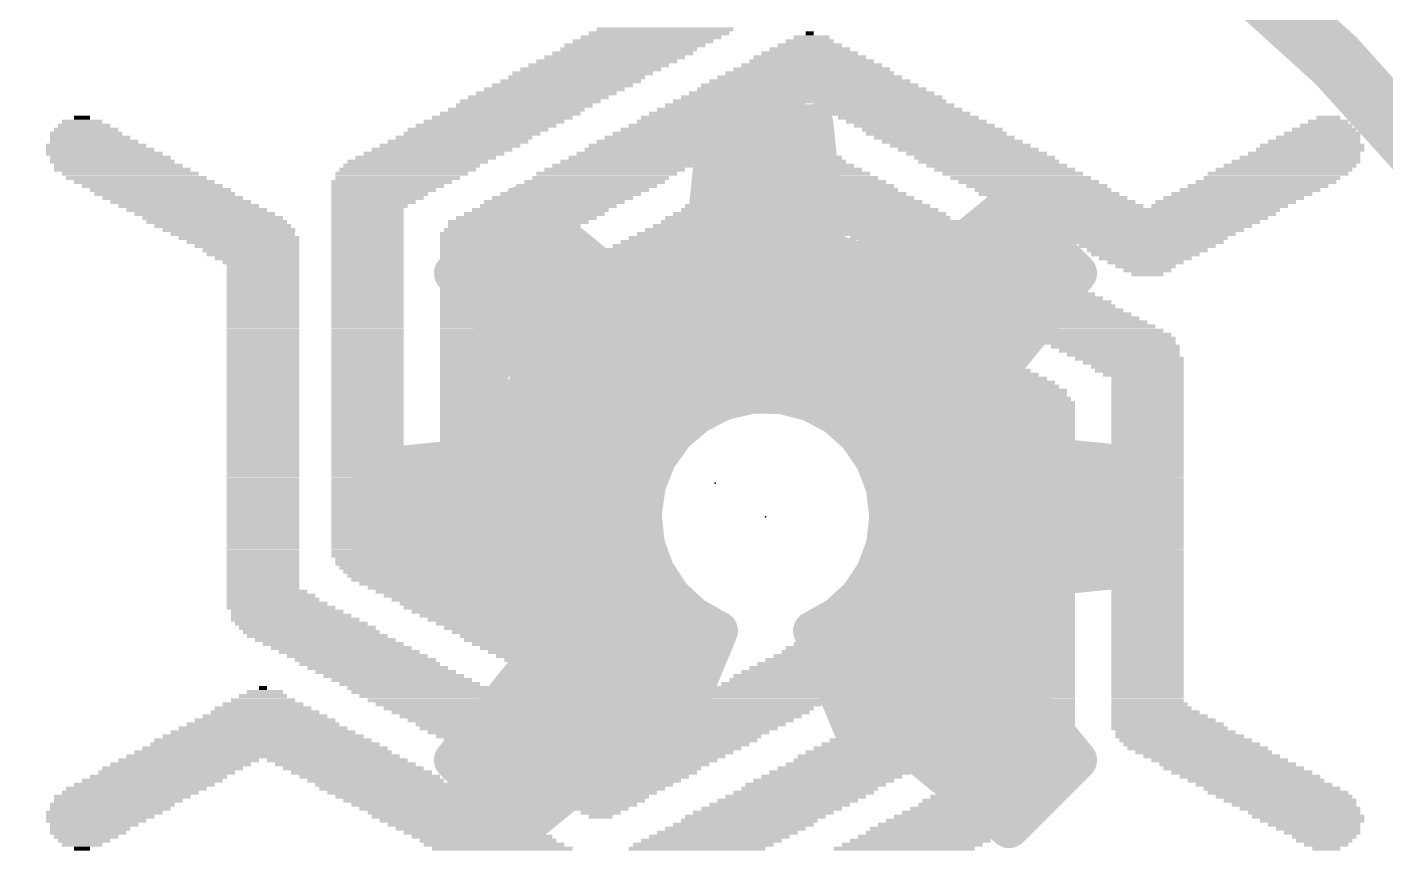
# Model space of a CAD drawing. Extents: x -53 to 60, y -23 to 11.
# Drawn here: x 18.79 to 23.94, y 5.08 to 8.21 of the extents above; entities that cross this region are included whole.
import ezdxf

# ---------------------------------------------------------------- set-up
doc = ezdxf.new("R2010")
doc.units = 0
for name, color, linetype in [('20', 53, 'CONTINUOUS'), ('21', 53, 'CONTINUOUS'), ('22', 53, 'CONTINUOUS'), ('23', 53, 'CONTINUOUS'), ('24', 53, 'CONTINUOUS')]:
    doc.layers.add(name, color=color, linetype=linetype)

# ---------------------------------------------------------------- blocks, each defined once
blk = doc.blocks.new('RECT')
blk.add_solid([(-0.5, -0.5), (0.5, -0.5), (-0.5, 0.5), (0.5, 0.5)])

msp = doc.modelspace()

# ---------------------------------------------------------------- linework, layer by layer
at = {"layer": '20', "const_width": 0.2032}
for points in [[(26.035, 2.54, 0.4142), (18.2245, 10.414)], [(26.035, 2.54, 0.4142), (18.2245, 10.3505)]]:
    msp.add_lwpolyline(points, format="xyb", dxfattribs=at)
at = {"layer": '22', "const_width": 0.15}
for points in [[(21.358, 7.3549), (21.4072, 7.8388)], [(21.4072, 7.8388), (21.7728, 7.8388)], [(21.7728, 7.8388), (21.822, 7.3549)], [(21.4033, 7.8), (21.7767, 7.8)], [(21.388, 7.65), (21.792, 7.65)], [(20.408, 7.2735), (20.6665, 7.532)], [(20.6345, 7.5), (20.7057, 7.5)], [(20.6665, 7.532), (21.0435, 7.2246)], [(21.3727, 7.5), (21.8072, 7.5)], [(22.1365, 7.2246), (22.5135, 7.532)], [(22.4743, 7.5), (22.5455, 7.5)], [(22.5135, 7.532), (22.772, 7.2735)], [(20.4845, 7.35), (20.8897, 7.35)], [(21.1953, 7.3028), (21.358, 7.3549)], [(21.3427, 7.35), (21.8373, 7.35)], [(21.822, 7.3549), (21.9847, 7.3028)], [(22.2903, 7.35), (22.6955, 7.35)], [(21.0435, 7.2246), (21.1953, 7.3028)], [(21.9847, 7.3028), (22.1365, 7.2246)], [(20.7154, 6.8965), (20.408, 7.2735)], [(22.772, 7.2735), (22.4646, 6.8965)], [(20.4679, 7.2), (22.7121, 7.2)], [(20.5902, 7.05), (22.5898, 7.05)], [(20.6372, 6.7447), (20.7154, 6.8965)], [(20.7125, 6.9), (22.4675, 6.9)], [(22.4646, 6.8965), (22.5428, 6.7447)], [(21.4298, 6.7904), (21.3297, 6.7396)], [(21.539, 6.8158), (21.4298, 6.7904)], [(21.6512, 6.8146), (21.539, 6.8158)], [(21.7599, 6.7868), (21.6512, 6.8146)], [(21.8589, 6.7339), (21.7599, 6.7868)], [(20.5851, 6.582), (20.6372, 6.7447)], [(20.6399, 6.75), (21.3501, 6.75)], [(21.3297, 6.7396), (21.2445, 6.6666)], [(21.8287, 6.75), (22.5401, 6.75)], [(21.9424, 6.659), (21.8589, 6.7339)], [(22.5428, 6.7447), (22.5949, 6.582)], [(21.2445, 6.6666), (21.1791, 6.5754)], [(22.0058, 6.5664), (21.9424, 6.659)], [(20.1012, 6.5328), (20.5851, 6.582)], [(20.5909, 6.6), (21.1968, 6.6)], [(21.1791, 6.5754), (21.1373, 6.4713)], [(21.9828, 6.6), (22.5891, 6.6)], [(22.5949, 6.582), (23.0788, 6.5328)], [(20.1012, 6.1672), (20.1012, 6.5328)], [(22.0453, 6.4614), (22.0058, 6.5664)], [(23.0788, 6.5328), (23.0788, 6.1672)], [(21.1373, 6.4713), (21.1215, 6.3602)], [(20.1012, 6.45), (21.1343, 6.45)], [(22.0588, 6.35), (22.0453, 6.4614)], [(22.0467, 6.45), (23.0788, 6.45)], [(21.1215, 6.3602), (21.1325, 6.2485)], [(22.0459, 6.2406), (22.0588, 6.35)], [(20.1012, 6.3), (21.1274, 6.3)], [(22.0529, 6.3), (23.0788, 6.3)], [(21.1325, 6.2485), (21.1697, 6.1427)], [(22.0077, 6.1372), (22.0459, 6.2406)], [(20.5851, 6.118), (20.1012, 6.1672)], [(23.0788, 6.1672), (22.5949, 6.118)], [(20.2704, 6.15), (21.1671, 6.15)], [(20.6372, 5.9553), (20.5851, 6.118)], [(21.1697, 6.1427), (21.231, 6.0487)], [(21.9465, 6.0455), (22.0077, 6.1372)], [(22.0125, 6.15), (22.9096, 6.15)], [(22.5949, 6.118), (22.5428, 5.9553)], [(21.231, 6.0487), (21.3128, 5.972)], [(21.8656, 5.9707), (21.9465, 6.0455)], [(20.6229, 6), (21.2829, 6)], [(20.7154, 5.8035), (20.6372, 5.9553)], [(21.3128, 5.972), (21.4106, 5.9169)], [(21.7694, 5.9169), (21.8656, 5.9707)], [(21.8972, 6), (22.5571, 6)], [(22.5428, 5.9553), (22.4646, 5.8035)], [(21.4106, 5.9169), (21.1953, 5.3972)], [(21.9847, 5.3972), (21.7694, 5.9169)], [(20.6914, 5.85), (21.3829, 5.85)], [(21.7971, 5.85), (22.4886, 5.85)], [(20.408, 5.4265), (20.7154, 5.8035)], [(22.4646, 5.8035), (22.772, 5.4265)], [(20.631, 5.7), (21.3207, 5.7)], [(21.8593, 5.7), (22.549, 5.7)], [(20.5087, 5.55), (21.2586, 5.55)], [(21.9214, 5.55), (22.6713, 5.55)], [(21.0435, 5.4754), (20.6665, 5.168)], [(21.1953, 5.3972), (21.0435, 5.4754)], [(22.1365, 5.4754), (21.9847, 5.3972)], [(22.5135, 5.168), (22.1365, 5.4754)], [(20.6665, 5.168), (20.408, 5.4265)], [(20.4345, 5.4), (20.951, 5.4)], [(21.1899, 5.4), (21.1965, 5.4)], [(21.9835, 5.4), (21.9901, 5.4)], [(22.229, 5.4), (22.7455, 5.4)], [(22.772, 5.4265), (22.5135, 5.168)], [(20.5845, 5.25), (20.7671, 5.25)], [(22.4129, 5.25), (22.5955, 5.25)]]:
    msp.add_lwpolyline(points, dxfattribs=at)
at = {"layer": '22', "const_width": 0.075}
for points in [[(21.4072, 7.8763, 1), (21.4072, 7.8013)], [(21.4445, 7.835, 1), (21.3699, 7.8426)], [(21.8101, 7.8426, 1), (21.7355, 7.835)], [(21.7728, 7.8013, 1), (21.7728, 7.8763)], [(21.4033, 7.8375, 1), (21.4033, 7.7625)], [(21.7767, 7.7625, 1), (21.7767, 7.8375)], [(21.388, 7.6875, 1), (21.388, 7.6125)], [(21.792, 7.6125, 1), (21.792, 7.6875)], [(20.6345, 7.5375, 1), (20.6345, 7.4625)], [(20.6902, 7.5611, 1), (20.6428, 7.5029)], [(20.693, 7.5055, 1), (20.64, 7.5585)], [(20.7057, 7.4625, 1), (20.7057, 7.5375)], [(21.3727, 7.5375, 1), (21.3727, 7.4625)], [(21.8072, 7.4625, 1), (21.8072, 7.5375)], [(22.4743, 7.5375, 1), (22.4743, 7.4625)], [(22.54, 7.5585, 1), (22.487, 7.5055)], [(22.5372, 7.5029, 1), (22.4898, 7.5611)], [(22.5455, 7.4625, 1), (22.5455, 7.5375)], [(20.4845, 7.3875, 1), (20.4845, 7.3125)], [(20.8897, 7.3125, 1), (20.8897, 7.3875)], [(21.3427, 7.3875, 1), (21.3427, 7.3125)], [(21.3694, 7.3192, 1), (21.3466, 7.3906)], [(21.8334, 7.3906, 1), (21.8106, 7.3192)], [(21.8373, 7.3125, 1), (21.8373, 7.3875)], [(22.2903, 7.3875, 1), (22.2903, 7.3125)], [(22.6955, 7.3125, 1), (22.6955, 7.3875)], [(21.1839, 7.3385, 1), (21.2068, 7.2671)], [(21.2125, 7.2695, 1), (21.1782, 7.3362)], [(21.3207, 7.3587, 1), (21.3953, 7.3511)], [(21.7847, 7.3511, 1), (21.8593, 7.3587)], [(22.0018, 7.3362, 1), (21.9675, 7.2695)], [(21.9732, 7.2671, 1), (21.9961, 7.3385)], [(20.4371, 7.2972, 1), (20.3789, 7.2498)], [(20.3815, 7.3, 1), (20.4345, 7.247)], [(22.8011, 7.2498, 1), (22.7429, 7.2972)], [(22.7455, 7.247, 1), (22.7985, 7.3)], [(20.4679, 7.2375, 1), (20.4679, 7.1625)], [(21.0263, 7.2579, 1), (21.0607, 7.1913)], [(21.0198, 7.1955, 1), (21.0672, 7.2537)], [(22.1128, 7.2537, 1), (22.1602, 7.1955)], [(22.1193, 7.1913, 1), (22.1537, 7.2579)], [(22.7121, 7.1625, 1), (22.7121, 7.2375)], [(20.5902, 7.0875, 1), (20.5902, 7.0125)], [(22.5898, 7.0125, 1), (22.5898, 7.0875)], [(20.7125, 6.9375, 1), (20.7125, 6.8625)], [(20.7487, 6.8793, 1), (20.6821, 6.9137)], [(20.6863, 6.8728, 1), (20.7445, 6.9202)], [(22.4979, 6.9137, 1), (22.4313, 6.8793)], [(22.4355, 6.9202, 1), (22.4937, 6.8728)], [(22.4675, 6.8625, 1), (22.4675, 6.9375)], [(21.4212, 6.8269, 1), (21.4383, 6.7538)], [(21.4467, 6.7569, 1), (21.4128, 6.8238)], [(21.5394, 6.8533, 1), (21.5386, 6.7783)], [(21.5475, 6.7793, 1), (21.5305, 6.8524)], [(21.6605, 6.8509, 1), (21.6419, 6.7783)], [(21.6508, 6.7771, 1), (21.6516, 6.8521)], [(21.7776, 6.8198, 1), (21.7422, 6.7537)], [(21.7506, 6.7504, 1), (21.7692, 6.8231)], [(20.6038, 6.7618, 1), (20.6705, 6.7275)], [(20.6729, 6.7332, 1), (20.6015, 6.7561)], [(20.6399, 6.7875, 1), (20.6399, 6.7125)], [(21.3127, 6.7731, 1), (21.3466, 6.7062)], [(21.3541, 6.7112, 1), (21.3053, 6.7681)], [(21.3501, 6.7125, 1), (21.3501, 6.7875)], [(21.8287, 6.7875, 1), (21.8287, 6.7125)], [(21.8839, 6.7618, 1), (21.8339, 6.706)], [(21.8412, 6.7008, 1), (21.8766, 6.767)], [(22.5785, 6.7561, 1), (22.5071, 6.7332)], [(22.5095, 6.7275, 1), (22.5762, 6.7618)], [(22.5401, 6.7125, 1), (22.5401, 6.7875)], [(21.2201, 6.695, 1), (21.2689, 6.6381)], [(21.275, 6.6447, 1), (21.214, 6.6884)], [(21.9734, 6.6802, 1), (21.9115, 6.6378)], [(21.9174, 6.6311, 1), (21.9675, 6.6869)], [(20.5909, 6.6375, 1), (20.5909, 6.5625)], [(20.5889, 6.5447, 1), (20.5813, 6.6193)], [(21.2139, 6.5614, 1), (21.1444, 6.5894)], [(21.1968, 6.5625, 1), (21.1968, 6.6375)], [(21.9828, 6.6375, 1), (21.9828, 6.5625)], [(22.5987, 6.6193, 1), (22.5911, 6.5447)], [(22.5891, 6.5625, 1), (22.5891, 6.6375)], [(20.1387, 6.5328, 1), (20.0637, 6.5328)], [(20.0974, 6.5701, 1), (20.105, 6.4955)], [(20.5494, 6.5934, 1), (20.6208, 6.5706)], [(21.1487, 6.5972, 1), (21.2096, 6.5535)], [(22.0409, 6.5796, 1), (21.9707, 6.5532)], [(21.9749, 6.5452, 1), (22.0368, 6.5876)], [(22.5592, 6.5706, 1), (22.6306, 6.5934)], [(23.1163, 6.5328, 1), (23.0413, 6.5328)], [(23.075, 6.4955, 1), (23.0826, 6.5701)], [(21.1745, 6.466, 1), (21.1002, 6.4766)], [(20.1012, 6.4875, 1), (20.1012, 6.4125)], [(21.1025, 6.4852, 1), (21.1721, 6.4573)], [(21.1343, 6.4125, 1), (21.1343, 6.4875)], [(22.0826, 6.4659, 1), (22.0081, 6.4569)], [(22.0467, 6.4875, 1), (22.0467, 6.4125)], [(22.0103, 6.4482, 1), (22.0804, 6.4746)], [(23.0788, 6.4125, 1), (23.0788, 6.4875)], [(21.1588, 6.3638, 1), (21.0841, 6.3565)], [(21.0843, 6.3655, 1), (21.1586, 6.3549)], [(22.096, 6.3456, 1), (22.0216, 6.3544)], [(22.0216, 6.3455, 1), (22.096, 6.3545)], [(20.1012, 6.3375, 1), (20.1012, 6.2625)], [(21.1274, 6.2625, 1), (21.1274, 6.3375)], [(22.0529, 6.3375, 1), (22.0529, 6.2625)], [(23.0788, 6.2625, 1), (23.0788, 6.3375)], [(21.1678, 6.261, 1), (21.0971, 6.2361)], [(21.0951, 6.2448, 1), (21.1698, 6.2522)], [(22.081, 6.2276, 1), (22.0107, 6.2535)], [(20.105, 6.2045, 1), (20.0974, 6.1299)], [(22.0086, 6.245, 1), (22.0831, 6.2362)], [(23.0826, 6.1299, 1), (23.075, 6.2045)], [(20.0637, 6.1672, 1), (20.1387, 6.1672)], [(20.2704, 6.1875, 1), (20.2704, 6.1125)], [(20.6208, 6.1294, 1), (20.5494, 6.1066)], [(20.5813, 6.0807, 1), (20.5889, 6.1553)], [(21.2011, 6.1631, 1), (21.1382, 6.1222)], [(21.1343, 6.1302, 1), (21.205, 6.1551)], [(21.1671, 6.1125, 1), (21.1671, 6.1875)], [(21.9725, 6.1501, 1), (22.0429, 6.1242)], [(22.0125, 6.1875, 1), (22.0125, 6.1125)], [(22.0389, 6.1163, 1), (21.9765, 6.158)], [(22.5911, 6.1553, 1), (22.5987, 6.0807)], [(22.6306, 6.1066, 1), (22.5592, 6.1294)], [(22.9096, 6.1125, 1), (22.9096, 6.1875)], [(23.0413, 6.1672, 1), (23.1163, 6.1672)], [(21.2566, 6.076, 1), (21.2053, 6.0213)], [(21.1995, 6.0282, 1), (21.2624, 6.0692)], [(21.9153, 6.0664, 1), (21.9777, 6.0247)], [(21.9719, 6.018, 1), (21.921, 6.0731)], [(20.6229, 6.0375, 1), (20.6229, 5.9625)], [(20.6705, 5.9725, 1), (20.6038, 5.9382)], [(21.3312, 6.0046, 1), (21.2944, 5.9393)], [(21.2829, 5.9625, 1), (21.2829, 6.0375)], [(21.2872, 5.9446, 1), (21.3385, 5.9993)], [(21.8401, 5.9983, 1), (21.891, 5.9432)], [(21.8839, 5.938, 1), (21.8472, 6.0035)], [(21.8972, 6.0375, 1), (21.8972, 5.9625)], [(22.5762, 5.9382, 1), (22.5095, 5.9725)], [(22.5571, 5.9625, 1), (22.5571, 6.0375)], [(20.6015, 5.9439, 1), (20.6729, 5.9668)], [(21.4452, 5.9025, 1), (21.376, 5.9313)], [(21.3922, 5.8842, 1), (21.429, 5.9496)], [(21.804, 5.9313, 1), (21.7348, 5.9025)], [(21.7511, 5.9496, 1), (21.7877, 5.8842)], [(22.5071, 5.9668, 1), (22.5785, 5.9439)], [(20.6914, 5.8875, 1), (20.6914, 5.8125)], [(21.3829, 5.8125, 1), (21.3829, 5.8875)], [(21.7971, 5.8875, 1), (21.7971, 5.8125)], [(22.4886, 5.8125, 1), (22.4886, 5.8875)], [(20.7445, 5.7798, 1), (20.6863, 5.8272)], [(22.4937, 5.8272, 1), (22.4355, 5.7798)], [(20.6821, 5.7863, 1), (20.7487, 5.8207)], [(22.4313, 5.8207, 1), (22.4979, 5.7863)], [(20.631, 5.7375, 1), (20.631, 5.6625)], [(21.3207, 5.6625, 1), (21.3207, 5.7375)], [(21.8593, 5.7375, 1), (21.8593, 5.6625)], [(22.549, 5.6625, 1), (22.549, 5.7375)], [(20.5087, 5.5875, 1), (20.5087, 5.5125)], [(21.2586, 5.5125, 1), (21.2586, 5.5875)], [(21.9214, 5.5875, 1), (21.9214, 5.5125)], [(22.6713, 5.5125, 1), (22.6713, 5.5875)], [(21.0607, 5.5087, 1), (21.0263, 5.4421)], [(21.0672, 5.4463, 1), (21.0198, 5.5045)], [(22.1602, 5.5045, 1), (22.1128, 5.4463)], [(22.1537, 5.4421, 1), (22.1193, 5.5087)], [(20.4345, 5.453, 1), (20.3815, 5.4)], [(20.3789, 5.4502, 1), (20.4371, 5.4028)], [(20.4345, 5.4375, 1), (20.4345, 5.3625)], [(20.951, 5.3625, 1), (20.951, 5.4375)], [(21.1899, 5.4375, 1), (21.1899, 5.3625)], [(21.1781, 5.3639, 1), (21.2125, 5.4305)], [(21.1965, 5.3625, 1), (21.1965, 5.4375)], [(21.9835, 5.4375, 1), (21.9835, 5.3625)], [(21.9675, 5.4305, 1), (22.0019, 5.3639)], [(21.9901, 5.3625, 1), (21.9901, 5.4375)], [(22.229, 5.4375, 1), (22.229, 5.3625)], [(22.7429, 5.4028, 1), (22.8011, 5.4502)], [(22.7985, 5.4, 1), (22.7455, 5.453)], [(22.7455, 5.3625, 1), (22.7455, 5.4375)], [(21.1607, 5.4116, 1), (21.2299, 5.3828)], [(21.9501, 5.3828, 1), (22.0193, 5.4116)], [(20.5845, 5.2875, 1), (20.5845, 5.2125)], [(20.7671, 5.2125, 1), (20.7671, 5.2875)], [(22.4129, 5.2875, 1), (22.4129, 5.2125)], [(22.5955, 5.2125, 1), (22.5955, 5.2875)], [(20.6428, 5.1971, 1), (20.6902, 5.1389)], [(20.64, 5.1415, 1), (20.693, 5.1945)], [(22.487, 5.1945, 1), (22.54, 5.1415)], [(22.4898, 5.1389, 1), (22.5372, 5.1971)]]:
    msp.add_lwpolyline(points, format="xyb", dxfattribs=at)
at = {"layer": '23'}
msp.add_point((21.3995, 6.477), dxfattribs=at)
at = {"layer": '24'}
msp.add_point((21.59, 6.35), dxfattribs=at)

# ---------------------------------------------------------------- block references
at = {"layer": '21', "yscale": 0.0152}
for p, xscale in [((21.1861, 8.1839), 0.5334), ((21.209, 8.1991), 0.5182), ((21.7576, 8.1839), 0.0305), ((21.0947, 8.1382), 0.5334), ((21.1252, 8.1534), 0.5334), ((21.1557, 8.1686), 0.5334), ((21.7576, 8.1382), 0.2438), ((21.7576, 8.1534), 0.1829), ((21.7653, 8.1686), 0.1372), ((21.0185, 8.0924), 0.5334), ((21.049, 8.1077), 0.5334), ((21.0718, 8.1229), 0.5182), ((21.7576, 8.0924), 0.4267), ((21.7576, 8.1077), 0.3658), ((21.7576, 8.1229), 0.3048), ((20.8966, 8.0315), 0.5334), ((20.9271, 8.0467), 0.5334), ((20.9575, 8.062), 0.5334), ((20.988, 8.0772), 0.5334), ((21.7576, 8.0315), 0.6401), ((21.7653, 8.0467), 0.5944), ((21.7653, 8.062), 0.5334), ((21.7653, 8.0772), 0.4724), ((20.8204, 7.9858), 0.5334), ((20.8509, 8.001), 0.5334), ((20.8737, 8.0162), 0.5182), ((21.7576, 7.9858), 0.823), ((21.7576, 8.001), 0.762), ((21.7576, 8.0162), 0.701), ((20.7289, 7.94), 0.5334), ((20.7594, 7.9553), 0.5334), ((20.7899, 7.9705), 0.5334), ((21.7653, 7.94), 0.9906), ((21.7653, 7.9553), 0.9296), ((21.7653, 7.9705), 0.8687), ((20.6223, 7.8791), 0.5334), ((20.6451, 7.8943), 0.5182), ((20.6756, 7.9096), 0.5182), ((20.6985, 7.9248), 0.5334), ((21.4147, 7.8791), 0.5334), ((21.4452, 7.8943), 0.5334), ((21.4757, 7.9096), 0.5334), ((21.7576, 7.9248), 1.0363), ((22.0396, 7.9096), 0.5334), ((22.0701, 7.8943), 0.5334), ((22.1005, 7.8791), 0.5334), ((19.0068, 7.8334), 0.1981), ((18.9992, 7.8486), 0.1524), ((18.9992, 7.8638), 0.061), ((20.5308, 7.8334), 0.5334), ((20.5613, 7.8486), 0.5334), ((20.5918, 7.8638), 0.5334), ((21.3385, 7.8334), 0.5334), ((21.369, 7.8486), 0.5334), ((21.3843, 7.8638), 0.5334), ((22.131, 7.8638), 0.5334), ((22.1615, 7.8486), 0.5334), ((22.192, 7.8334), 0.5334), ((23.716, 7.8334), 0.1981), ((23.7236, 7.8486), 0.1524), ((23.7236, 7.8638), 0.0914), ((19.0144, 7.8029), 0.2743), ((19.0297, 7.7876), 0.3048), ((19.0449, 7.7724), 0.3353), ((19.0144, 7.8181), 0.2438), ((20.4241, 7.7724), 0.5334), ((20.447, 7.7876), 0.5182), ((20.4775, 7.8029), 0.5182), ((20.5003, 7.8181), 0.5334), ((21.2166, 7.7724), 0.5334), ((21.2471, 7.7876), 0.5334), ((21.2776, 7.8029), 0.5334), ((21.3081, 7.8181), 0.5334), ((22.2225, 7.8181), 0.5334), ((22.2377, 7.8029), 0.5334), ((22.2682, 7.7876), 0.5334), ((22.2987, 7.7724), 0.5334), ((23.6703, 7.7724), 0.3505), ((23.6855, 7.7876), 0.32), ((23.7007, 7.8029), 0.2896), ((23.7084, 7.8181), 0.2438), ((19.0525, 7.7572), 0.381), ((19.0678, 7.7419), 0.4115), ((19.083, 7.7267), 0.442), ((20.3327, 7.7267), 0.5334), ((20.3632, 7.7419), 0.5334), ((20.3937, 7.7572), 0.5334), ((21.1404, 7.7267), 0.5334), ((21.1633, 7.7419), 0.5182), ((21.1861, 7.7572), 0.5334), ((21.7576, 7.7267), 0.1829), ((21.7576, 7.7419), 0.1219), ((22.3291, 7.7572), 0.5334), ((22.3596, 7.7419), 0.5334), ((22.3901, 7.7267), 0.5334), ((23.6322, 7.7267), 0.4267), ((23.655, 7.7419), 0.4115), ((23.6626, 7.7572), 0.3962), ((19.1059, 7.7114), 0.4572), ((19.1135, 7.6962), 0.4724), ((19.1364, 7.681), 0.4877), ((20.2489, 7.681), 0.5182), ((20.2717, 7.6962), 0.5334), ((20.3022, 7.7114), 0.5334), ((21.049, 7.681), 0.5334), ((21.0795, 7.6962), 0.5334), ((21.1099, 7.7114), 0.5334), ((21.7576, 7.681), 0.3353), ((21.75, 7.6962), 0.2896), ((21.7576, 7.7114), 0.2438), ((22.4206, 7.7114), 0.5334), ((22.4358, 7.6962), 0.5334), ((22.4663, 7.681), 0.5334), ((23.5788, 7.681), 0.5029), ((23.6017, 7.6962), 0.4877), ((23.6169, 7.7114), 0.4572), ((19.1516, 7.6657), 0.5182), ((19.1821, 7.6505), 0.5182), ((19.2049, 7.6352), 0.5334), ((19.2354, 7.62), 0.5334), ((20.1727, 7.62), 0.4572), ((20.1955, 7.6352), 0.4724), ((20.2108, 7.6505), 0.5029), ((20.2336, 7.6657), 0.5182), ((20.9423, 7.62), 0.5334), ((20.9652, 7.6352), 0.5182), ((20.988, 7.6505), 0.5334), ((21.0185, 7.6657), 0.5334), ((21.7576, 7.62), 0.5791), ((21.7576, 7.6352), 0.5182), ((21.7576, 7.6505), 0.4572), ((21.7576, 7.6657), 0.3962), ((22.4968, 7.6657), 0.5334), ((22.5273, 7.6505), 0.5334), ((22.5577, 7.6352), 0.5334), ((22.5882, 7.62), 0.5334), ((23.4874, 7.62), 0.5334), ((23.5102, 7.6352), 0.5182), ((23.5331, 7.6505), 0.5334), ((23.556, 7.6657), 0.5182), ((19.2659, 7.6048), 0.5334), ((19.2964, 7.5895), 0.5334), ((19.3116, 7.5743), 0.5334), ((20.1574, 7.6048), 0.4267), ((20.1422, 7.5895), 0.3962), ((20.127, 7.5743), 0.3658), ((20.8509, 7.5743), 0.5334), ((20.8813, 7.5895), 0.5334), ((20.9118, 7.6048), 0.5334), ((21.7576, 7.5743), 0.7315), ((21.75, 7.5895), 0.6858), ((21.7576, 7.6048), 0.6401), ((22.6187, 7.6048), 0.5334), ((22.6416, 7.5895), 0.5182), ((22.6644, 7.5743), 0.5334), ((23.3959, 7.5743), 0.5334), ((23.4264, 7.5895), 0.5334), ((23.4569, 7.6048), 0.5334), ((19.3421, 7.559), 0.5334), ((19.3726, 7.5438), 0.5334), ((19.4031, 7.5286), 0.5334), ((19.4335, 7.5133), 0.5334), ((20.1193, 7.559), 0.3505), ((20.1041, 7.5438), 0.32), ((20.0889, 7.5286), 0.2896), ((20.0812, 7.5133), 0.2743), ((20.7366, 7.5133), 0.5182), ((20.767, 7.5286), 0.5182), ((20.7899, 7.5438), 0.5334), ((20.8204, 7.559), 0.5334), ((21.7576, 7.5133), 0.9754), ((21.75, 7.5286), 0.9296), ((21.75, 7.5438), 0.8687), ((21.7576, 7.559), 0.7925), ((22.6949, 7.559), 0.5334), ((22.7254, 7.5438), 0.5334), ((22.7559, 7.5286), 0.5334), ((23.0302, 7.5133), 1.0211), ((23.3121, 7.5286), 0.5182), ((23.335, 7.5438), 0.5334), ((23.3655, 7.559), 0.5334), ((19.464, 7.4981), 0.5334), ((19.4945, 7.4828), 0.5334), ((19.5097, 7.4676), 0.5334), ((20.0812, 7.4981), 0.2743), ((20.0812, 7.4828), 0.2743), ((20.0812, 7.4676), 0.2743), ((20.6527, 7.4676), 0.5334), ((20.6832, 7.4828), 0.5334), ((20.7137, 7.4981), 0.5334), ((21.4528, 7.4676), 0.5182), ((21.4757, 7.4828), 0.5334), ((21.7576, 7.4981), 1.0363), ((22.0243, 7.4828), 0.5334), ((22.0548, 7.4676), 0.5334), ((23.0378, 7.4981), 0.9754), ((23.0378, 7.4828), 0.9144), ((23.0302, 7.4676), 0.8687), ((19.5326, 7.4524), 0.5182), ((19.5555, 7.4371), 0.5029), ((19.5707, 7.4219), 0.4724), ((20.0812, 7.4524), 0.2743), ((20.0812, 7.4371), 0.2743), ((20.0812, 7.4219), 0.2743), ((20.5918, 7.4219), 0.4724), ((20.6146, 7.4371), 0.4877), ((20.6375, 7.4524), 0.5029), ((21.3766, 7.4219), 0.5486), ((21.3995, 7.4371), 0.5334), ((21.4224, 7.4524), 0.5182), ((22.0853, 7.4524), 0.5334), ((22.1158, 7.4371), 0.5334), ((22.1463, 7.4219), 0.5334), ((23.0302, 7.4524), 0.8077), ((23.0302, 7.4371), 0.7468), ((23.0302, 7.4219), 0.6858), ((19.5936, 7.4066), 0.4572), ((19.6088, 7.3914), 0.4267), ((19.624, 7.3762), 0.3962), ((19.6393, 7.3609), 0.3658), ((20.0812, 7.4066), 0.2743), ((20.0812, 7.3914), 0.2743), ((20.0812, 7.3762), 0.2743), ((20.0812, 7.3609), 0.2743), ((20.5765, 7.4066), 0.442), ((20.5384, 7.3609), 0.3658), ((20.5689, 7.3914), 0.4267), ((20.5537, 7.3762), 0.3962), ((21.3614, 7.3609), 0.762), ((21.3614, 7.3762), 0.701), ((21.3614, 7.3914), 0.6401), ((21.3614, 7.4066), 0.5791), ((22.1767, 7.4066), 0.5334), ((22.2072, 7.3914), 0.5334), ((22.2301, 7.3762), 0.5182), ((22.2529, 7.3609), 0.5334), ((23.0302, 7.4066), 0.6248), ((23.0378, 7.3914), 0.5791), ((23.0378, 7.3762), 0.5182), ((23.0378, 7.3609), 0.4572), ((19.6469, 7.3457), 0.3505), ((19.6621, 7.3304), 0.32), ((19.6774, 7.3152), 0.2896), ((20.0812, 7.3457), 0.2743), ((20.0812, 7.3304), 0.2743), ((20.0812, 7.3152), 0.2743), ((20.5232, 7.3457), 0.3353), ((20.508, 7.3304), 0.3048), ((20.4927, 7.3152), 0.2743), ((21.369, 7.3152), 0.9296), ((21.369, 7.3304), 0.8687), ((21.369, 7.3457), 0.8077), ((22.2834, 7.3457), 0.5334), ((22.3139, 7.3304), 0.5334), ((22.3444, 7.3152), 0.5334), ((23.0302, 7.3457), 0.4115), ((23.0302, 7.3304), 0.3505), ((23.0302, 7.3152), 0.2896), ((19.685, 7.3), 0.2743), ((19.685, 7.2847), 0.2743), ((19.685, 7.2695), 0.2743), ((20.0812, 7.3), 0.2743), ((20.0812, 7.2847), 0.2743), ((20.0812, 7.2695), 0.2743), ((20.4851, 7.3), 0.2591), ((20.4851, 7.2847), 0.2591), ((20.4851, 7.2695), 0.2591), ((21.0795, 7.2695), 0.5334), ((21.3614, 7.2847), 1.0363), ((21.369, 7.3), 0.9906), ((21.6433, 7.2695), 0.5334), ((22.3749, 7.3), 0.5334), ((22.4053, 7.2847), 0.5334), ((22.4282, 7.2695), 0.5182), ((23.0302, 7.3), 0.2286), ((23.0378, 7.2847), 0.1829), ((23.0378, 7.2695), 0.1219), ((19.685, 7.2542), 0.2743), ((19.685, 7.239), 0.2743), ((19.685, 7.2238), 0.2743), ((19.685, 7.2085), 0.2743), ((20.0812, 7.2542), 0.2743), ((20.0812, 7.239), 0.2743), ((20.0812, 7.2238), 0.2743), ((20.0812, 7.2085), 0.2743), ((20.4851, 7.2542), 0.2591), ((20.4851, 7.239), 0.2591), ((20.4851, 7.2238), 0.2591), ((20.4851, 7.2085), 0.2591), ((20.9728, 7.2085), 0.5334), ((21.0033, 7.2238), 0.5334), ((21.0261, 7.239), 0.5182), ((21.049, 7.2542), 0.5334), ((21.6738, 7.2542), 0.5334), ((21.7043, 7.239), 0.5334), ((21.7348, 7.2238), 0.5334), ((21.7653, 7.2085), 0.5334), ((22.4587, 7.2542), 0.5182), ((22.4815, 7.239), 0.5334), ((22.512, 7.2238), 0.5334), ((22.5425, 7.2085), 0.5334), ((19.685, 7.1933), 0.2743), ((19.685, 7.178), 0.2743), ((19.685, 7.1628), 0.2743), ((20.0812, 7.1933), 0.2743), ((20.0812, 7.178), 0.2743), ((20.0812, 7.1628), 0.2743), ((20.4851, 7.1933), 0.2591), ((20.4927, 7.178), 0.2743), ((20.7518, 7.1628), 0.7925), ((20.9118, 7.178), 0.5334), ((20.9423, 7.1933), 0.5334), ((21.7957, 7.1933), 0.5334), ((21.8186, 7.178), 0.5182), ((21.8415, 7.1628), 0.5334), ((22.573, 7.1933), 0.5334), ((22.6035, 7.178), 0.5334), ((22.6339, 7.1628), 0.5334), ((19.685, 7.1476), 0.2743), ((19.685, 7.1323), 0.2743), ((19.685, 7.1171), 0.2743), ((19.685, 7.1018), 0.2743), ((20.0812, 7.1476), 0.2743), ((20.0812, 7.1323), 0.2743), ((20.0812, 7.1171), 0.2743), ((20.0812, 7.1018), 0.2743), ((20.7366, 7.1476), 0.762), ((20.7213, 7.1323), 0.7315), ((20.7137, 7.1171), 0.7163), ((20.6985, 7.1018), 0.6858), ((21.8719, 7.1476), 0.5334), ((21.9024, 7.1323), 0.5334), ((21.9329, 7.1171), 0.5334), ((21.9634, 7.1018), 0.5334), ((22.6568, 7.1476), 0.5182), ((22.6797, 7.1323), 0.5334), ((22.7101, 7.1171), 0.5334), ((22.7406, 7.1018), 0.5334), ((19.685, 7.0866), 0.2743), ((19.685, 7.0714), 0.2743), ((19.685, 7.0561), 0.2743), ((20.0812, 7.0866), 0.2743), ((20.0812, 7.0714), 0.2743), ((20.0812, 7.0561), 0.2743), ((20.6527, 7.0561), 0.5944), ((20.6832, 7.0866), 0.6553), ((20.668, 7.0714), 0.6248), ((21.9939, 7.0866), 0.5334), ((22.0167, 7.0714), 0.5182), ((22.0472, 7.0561), 0.5182), ((22.7711, 7.0866), 0.5334), ((22.8016, 7.0714), 0.5334), ((22.8321, 7.0561), 0.5334), ((19.685, 7.0409), 0.2743), ((19.685, 7.0256), 0.2743), ((19.685, 7.0104), 0.2743), ((20.0812, 7.0409), 0.2743), ((20.0812, 7.0256), 0.2743), ((20.0812, 7.0104), 0.2743), ((20.6146, 7.0104), 0.5182), ((20.6375, 7.0409), 0.5639), ((20.6223, 7.0256), 0.5334), ((22.0701, 7.0409), 0.5334), ((22.1005, 7.0256), 0.5334), ((22.131, 7.0104), 0.5334), ((22.8625, 7.0409), 0.5334), ((22.8778, 7.0256), 0.5334), ((22.893, 7.0104), 0.5029), ((19.685, 6.9952), 0.2743), ((19.685, 6.9799), 0.2743), ((19.685, 6.9647), 0.2743), ((19.685, 6.9494), 0.2743), ((20.0812, 6.9952), 0.2743), ((20.0812, 6.9799), 0.2743), ((20.0812, 6.9647), 0.2743), ((20.0812, 6.9494), 0.2743), ((20.5994, 6.9952), 0.4877), ((20.5842, 6.9799), 0.4572), ((20.5689, 6.9647), 0.4267), ((20.5537, 6.9494), 0.3962), ((22.1615, 6.9952), 0.5334), ((22.192, 6.9799), 0.5334), ((22.2225, 6.9647), 0.5334), ((22.2453, 6.9494), 0.5182), ((22.9159, 6.9952), 0.4877), ((22.9311, 6.9799), 0.4572), ((22.9464, 6.9647), 0.4267), ((22.9692, 6.9494), 0.4115), ((19.685, 6.9342), 0.2743), ((19.685, 6.919), 0.2743), ((19.685, 6.9037), 0.2743), ((20.0812, 6.9342), 0.2743), ((20.0812, 6.919), 0.2743), ((20.0812, 6.9037), 0.2743), ((20.5384, 6.9342), 0.3658), ((20.5232, 6.919), 0.3353), ((20.508, 6.9037), 0.3048), ((22.2682, 6.9342), 0.5334), ((22.2987, 6.919), 0.5334), ((22.3291, 6.9037), 0.5334), ((22.9845, 6.9342), 0.381), ((22.9997, 6.919), 0.3505), ((23.0073, 6.9037), 0.3353), ((19.685, 6.8885), 0.2743), ((19.685, 6.8732), 0.2743), ((19.685, 6.858), 0.2743), ((20.0812, 6.8885), 0.2743), ((20.0812, 6.8732), 0.2743), ((20.0812, 6.858), 0.2743), ((20.5003, 6.8885), 0.2896), ((20.4851, 6.8732), 0.2591), ((20.4851, 6.858), 0.2591), ((22.3596, 6.8885), 0.5334), ((22.3825, 6.8732), 0.5486), ((22.3977, 6.858), 0.5791), ((23.0226, 6.8885), 0.3048), ((23.0378, 6.8732), 0.2743), ((23.0378, 6.858), 0.2743), ((19.685, 6.8428), 0.2743), ((19.685, 6.8275), 0.2743), ((19.685, 6.8123), 0.2743), ((19.685, 6.797), 0.2743), ((20.0812, 6.8428), 0.2743), ((20.0812, 6.8275), 0.2743), ((20.0812, 6.8123), 0.2743), ((20.0812, 6.797), 0.2743), ((20.4851, 6.8428), 0.2591), ((20.4851, 6.8275), 0.2591), ((20.4851, 6.8123), 0.2591), ((20.4851, 6.797), 0.2591), ((22.4053, 6.8428), 0.5944), ((22.4206, 6.8275), 0.6248), ((22.4206, 6.8123), 0.6248), ((22.4282, 6.797), 0.6401), ((23.0378, 6.8428), 0.2743), ((23.0378, 6.8275), 0.2743), ((23.0378, 6.8123), 0.2743), ((23.0378, 6.797), 0.2743), ((19.685, 6.7818), 0.2743), ((19.685, 6.7666), 0.2743), ((19.685, 6.7513), 0.2743), ((20.0812, 6.7818), 0.2743), ((20.0812, 6.7666), 0.2743), ((20.0812, 6.7513), 0.2743), ((20.4851, 6.7818), 0.2591), ((20.4851, 6.7666), 0.2591), ((20.4851, 6.7513), 0.2591), ((22.4358, 6.7818), 0.6553), ((22.4358, 6.7666), 0.6553), ((22.4358, 6.7513), 0.6553), ((23.0378, 6.7818), 0.2743), ((23.0378, 6.7666), 0.2743), ((23.0378, 6.7513), 0.2743), ((19.685, 6.7361), 0.2743), ((19.685, 6.7208), 0.2743), ((19.685, 6.7056), 0.2743), ((19.685, 6.6904), 0.2743), ((20.0812, 6.7361), 0.2743), ((20.0812, 6.7208), 0.2743), ((20.0812, 6.7056), 0.2743), ((20.0812, 6.6904), 0.2743), ((20.4851, 6.7361), 0.2591), ((20.4851, 6.7208), 0.2591), ((20.4851, 6.7056), 0.2591), ((20.4851, 6.6904), 0.2591), ((22.4358, 6.7361), 0.6553), ((22.2377, 6.7208), 0.2591), ((22.2377, 6.7056), 0.2591), ((22.2377, 6.6904), 0.2591), ((22.5882, 6.7208), 0.3505), ((22.5958, 6.7056), 0.3353), ((22.6111, 6.6904), 0.3048), ((23.0378, 6.7361), 0.2743), ((23.0378, 6.7208), 0.2743), ((23.0378, 6.7056), 0.2743), ((23.0378, 6.6904), 0.2743), ((19.685, 6.6751), 0.2743), ((19.685, 6.6599), 0.2743), ((19.685, 6.6446), 0.2743), ((20.0812, 6.6751), 0.2743), ((20.0812, 6.6599), 0.2743), ((20.0812, 6.6446), 0.2743), ((20.4851, 6.6751), 0.2591), ((20.4851, 6.6599), 0.2591), ((20.4851, 6.6446), 0.2591), ((22.2377, 6.6751), 0.2591), ((22.2377, 6.6599), 0.2591), ((22.2377, 6.6446), 0.2591), ((22.6263, 6.6751), 0.2743), ((22.6263, 6.6599), 0.2743), ((22.6263, 6.6446), 0.2743), ((23.0378, 6.6751), 0.2743), ((23.0378, 6.6599), 0.2743), ((23.0378, 6.6446), 0.2743), ((19.685, 6.6294), 0.2743), ((19.685, 6.6142), 0.2743), ((19.685, 6.5989), 0.2743), ((20.0812, 6.6294), 0.2743), ((20.0812, 6.6142), 0.2743), ((20.0812, 6.5989), 0.2743), ((20.4851, 6.6294), 0.2591), ((20.4851, 6.6142), 0.2591), ((20.4851, 6.5989), 0.2591), ((22.2377, 6.6294), 0.2591), ((22.2377, 6.6142), 0.2591), ((22.2377, 6.5989), 0.2591), ((22.6263, 6.6294), 0.2743), ((22.6263, 6.6142), 0.2743), ((22.6263, 6.5989), 0.2743), ((23.0378, 6.6294), 0.2743), ((23.0378, 6.6142), 0.2743), ((23.0378, 6.5989), 0.2743), ((19.685, 6.5837), 0.2743), ((19.685, 6.5684), 0.2743), ((19.685, 6.5532), 0.2743), ((19.685, 6.538), 0.2743), ((20.0812, 6.5837), 0.2743), ((20.0812, 6.5684), 0.2743), ((20.0812, 6.5532), 0.2743), ((20.0812, 6.538), 0.2743), ((20.4851, 6.5837), 0.2591), ((20.4851, 6.5684), 0.2591), ((20.4851, 6.5532), 0.2591), ((20.4851, 6.538), 0.2591), ((22.2377, 6.5837), 0.2591), ((22.2377, 6.5684), 0.2591), ((22.2377, 6.5532), 0.2591), ((22.2377, 6.538), 0.2591), ((22.6263, 6.5837), 0.2743), ((22.6263, 6.5684), 0.2743), ((22.6263, 6.5532), 0.2743), ((22.6263, 6.538), 0.2743), ((23.0378, 6.5837), 0.2743), ((23.0378, 6.5684), 0.2743), ((23.0378, 6.5532), 0.2743), ((23.0378, 6.538), 0.2743), ((19.685, 6.5227), 0.2743), ((19.685, 6.5075), 0.2743), ((19.685, 6.4922), 0.2743), ((20.0812, 6.5227), 0.2743), ((20.0812, 6.5075), 0.2743), ((20.0812, 6.4922), 0.2743), ((20.4851, 6.5227), 0.2591), ((20.4851, 6.5075), 0.2591), ((20.4851, 6.4922), 0.2591), ((22.2377, 6.5227), 0.2591), ((22.2377, 6.5075), 0.2591), ((22.2377, 6.4922), 0.2591), ((22.6263, 6.5227), 0.2743), ((22.6263, 6.5075), 0.2743), ((22.6263, 6.4922), 0.2743), ((23.0378, 6.5227), 0.2743), ((23.0378, 6.5075), 0.2743), ((23.0378, 6.4922), 0.2743), ((19.685, 6.477), 0.2743), ((19.685, 6.4618), 0.2743), ((19.685, 6.4465), 0.2743), ((19.685, 6.4313), 0.2743), ((20.0812, 6.477), 0.2743), ((20.0812, 6.4618), 0.2743), ((20.0812, 6.4465), 0.2743), ((20.0812, 6.4313), 0.2743), ((20.4851, 6.477), 0.2591), ((20.4851, 6.4618), 0.2591), ((20.4851, 6.4465), 0.2591), ((20.4851, 6.4313), 0.2591), ((22.2377, 6.477), 0.2591), ((22.2377, 6.4618), 0.2591), ((22.2377, 6.4465), 0.2591), ((22.2377, 6.4313), 0.2591), ((22.6263, 6.477), 0.2743), ((22.6263, 6.4618), 0.2743), ((22.6263, 6.4465), 0.2743), ((22.6263, 6.4313), 0.2743), ((23.0378, 6.477), 0.2743), ((23.0378, 6.4618), 0.2743), ((23.0378, 6.4465), 0.2743), ((23.0378, 6.4313), 0.2743), ((19.685, 6.416), 0.2743), ((19.685, 6.4008), 0.2743), ((19.685, 6.3856), 0.2743), ((20.0812, 6.416), 0.2743), ((20.0812, 6.4008), 0.2743), ((20.0812, 6.3856), 0.2743), ((20.4851, 6.416), 0.2591), ((20.4851, 6.4008), 0.2591), ((20.4851, 6.3856), 0.2591), ((22.2377, 6.416), 0.2591), ((22.2377, 6.4008), 0.2591), ((22.2377, 6.3856), 0.2591), ((22.6263, 6.416), 0.2743), ((22.6263, 6.4008), 0.2743), ((22.6263, 6.3856), 0.2743), ((23.0378, 6.416), 0.2743), ((23.0378, 6.4008), 0.2743), ((23.0378, 6.3856), 0.2743), ((19.685, 6.3703), 0.2743), ((19.685, 6.3551), 0.2743), ((19.685, 6.3398), 0.2743), ((20.0812, 6.3703), 0.2743), ((20.0812, 6.3551), 0.2743), ((20.0812, 6.3398), 0.2743), ((20.4851, 6.3703), 0.2591), ((20.4851, 6.3551), 0.2591), ((20.4851, 6.3398), 0.2591), ((22.2377, 6.3703), 0.2591), ((22.2377, 6.3551), 0.2591), ((22.2377, 6.3398), 0.2591), ((22.6263, 6.3703), 0.2743), ((22.6263, 6.3551), 0.2743), ((22.6263, 6.3398), 0.2743), ((23.0378, 6.3703), 0.2743), ((23.0378, 6.3551), 0.2743), ((23.0378, 6.3398), 0.2743), ((19.685, 6.3246), 0.2743), ((19.685, 6.3094), 0.2743), ((19.685, 6.2941), 0.2743), ((19.685, 6.2789), 0.2743), ((20.0812, 6.3246), 0.2743), ((20.0812, 6.3094), 0.2743), ((20.0812, 6.2941), 0.2743), ((20.0965, 6.2789), 0.3048), ((20.4851, 6.3246), 0.2591), ((20.4851, 6.3094), 0.2591), ((20.4851, 6.2941), 0.2591), ((20.4851, 6.2789), 0.2591), ((22.2377, 6.3246), 0.2591), ((22.2377, 6.3094), 0.2591), ((22.2377, 6.2941), 0.2591), ((22.2377, 6.2789), 0.2591), ((22.6263, 6.3246), 0.2743), ((22.6263, 6.3094), 0.2743), ((22.6263, 6.2941), 0.2743), ((22.6263, 6.2789), 0.2743), ((23.0378, 6.3246), 0.2743), ((23.0378, 6.3094), 0.2743), ((23.0378, 6.2941), 0.2743), ((23.0378, 6.2789), 0.2743), ((19.685, 6.2636), 0.2743), ((19.685, 6.2484), 0.2743), ((19.685, 6.2332), 0.2743), ((20.1117, 6.2636), 0.3353), ((20.1193, 6.2484), 0.3505), ((20.1346, 6.2332), 0.381), ((20.4775, 6.2332), 0.2743), ((20.4851, 6.2636), 0.2591), ((20.4851, 6.2484), 0.2591), ((22.2377, 6.2636), 0.2591), ((22.2377, 6.2484), 0.2591), ((22.2377, 6.2332), 0.2591), ((22.6263, 6.2636), 0.2743), ((22.6263, 6.2484), 0.2743), ((22.6263, 6.2332), 0.2743), ((23.0378, 6.2636), 0.2743), ((23.0378, 6.2484), 0.2743), ((23.0378, 6.2332), 0.2743), ((19.685, 6.2179), 0.2743), ((19.685, 6.2027), 0.2743), ((19.685, 6.1874), 0.2743), ((20.2794, 6.2179), 0.6706), ((20.2794, 6.2027), 0.6706), ((20.287, 6.1874), 0.6553), ((22.2377, 6.2179), 0.2591), ((22.2377, 6.2027), 0.2591), ((22.2377, 6.1874), 0.2591), ((22.6263, 6.2179), 0.2743), ((22.6263, 6.2027), 0.2743), ((22.6263, 6.1874), 0.2743), ((23.0378, 6.2179), 0.2743), ((23.0378, 6.2027), 0.2743), ((23.0378, 6.1874), 0.2743), ((19.685, 6.1722), 0.2743), ((19.685, 6.157), 0.2743), ((19.685, 6.1417), 0.2743), ((19.685, 6.1265), 0.2743), ((20.287, 6.1722), 0.6553), ((20.2946, 6.157), 0.6401), ((20.3022, 6.1417), 0.6248), ((20.3098, 6.1265), 0.6096), ((22.2377, 6.1722), 0.2591), ((22.2377, 6.157), 0.2591), ((22.2377, 6.1417), 0.2591), ((22.2377, 6.1265), 0.2591), ((22.6263, 6.1722), 0.2743), ((22.6263, 6.157), 0.2743), ((22.6263, 6.1417), 0.2743), ((22.6263, 6.1265), 0.2743), ((23.0378, 6.1722), 0.2743), ((23.0378, 6.157), 0.2743), ((23.0378, 6.1417), 0.2743), ((23.0378, 6.1265), 0.2743), ((19.685, 6.1112), 0.2743), ((19.685, 6.096), 0.2743), ((19.685, 6.0808), 0.2743), ((20.3175, 6.1112), 0.5944), ((20.3327, 6.096), 0.5639), ((20.3556, 6.0808), 0.5486), ((22.2301, 6.0808), 0.2743), ((22.2377, 6.1112), 0.2591), ((22.2377, 6.096), 0.2591), ((22.6263, 6.1112), 0.2743), ((22.6263, 6.096), 0.2743), ((22.6263, 6.0808), 0.2743), ((23.0378, 6.1112), 0.2743), ((23.0378, 6.096), 0.2743), ((23.0378, 6.0808), 0.2743), ((19.7002, 6.0655), 0.3048), ((19.7383, 6.0198), 0.381), ((19.7155, 6.0503), 0.3353), ((19.7231, 6.035), 0.3505), ((20.3784, 6.0655), 0.5334), ((20.4089, 6.0503), 0.5334), ((20.4394, 6.035), 0.5334), ((20.4699, 6.0198), 0.5334), ((22.1767, 6.0198), 0.381), ((22.192, 6.035), 0.3505), ((22.2072, 6.0503), 0.32), ((22.2225, 6.0655), 0.2896), ((22.6263, 6.0655), 0.2743), ((22.6263, 6.0503), 0.2743), ((22.6263, 6.035), 0.2743), ((22.6263, 6.0198), 0.2743), ((23.0378, 6.0655), 0.2743), ((23.0378, 6.0503), 0.2743), ((23.0378, 6.035), 0.2743), ((23.0378, 6.0198), 0.2743), ((19.7536, 6.0046), 0.4115), ((19.7764, 5.9893), 0.4267), ((19.7917, 5.9741), 0.4572), ((20.4851, 6.0046), 0.5334), ((20.5156, 5.9893), 0.5334), ((20.5461, 5.9741), 0.5334), ((22.131, 5.9741), 0.4724), ((22.1463, 5.9893), 0.442), ((22.1615, 6.0046), 0.4115), ((22.6263, 6.0046), 0.2743), ((22.6263, 5.9893), 0.2743), ((22.6263, 5.9741), 0.2743), ((23.0378, 6.0046), 0.2743), ((23.0378, 5.9893), 0.2743), ((23.0378, 5.9741), 0.2743), ((19.8069, 5.9588), 0.4877), ((19.8298, 5.9436), 0.5029), ((19.8526, 5.9284), 0.5182), ((20.5765, 5.9588), 0.5334), ((20.607, 5.9436), 0.5334), ((20.6375, 5.9284), 0.5334), ((22.0929, 5.9284), 0.5486), ((22.1082, 5.9436), 0.5182), ((22.1234, 5.9588), 0.4877), ((22.6263, 5.9588), 0.2743), ((22.6263, 5.9436), 0.2743), ((22.6263, 5.9284), 0.2743), ((23.0378, 5.9588), 0.2743), ((23.0378, 5.9436), 0.2743), ((23.0378, 5.9284), 0.2743), ((19.8679, 5.9131), 0.5182), ((19.8907, 5.8979), 0.5334), ((19.9212, 5.8826), 0.5334), ((19.9517, 5.8674), 0.5334), ((20.668, 5.9131), 0.5334), ((20.6985, 5.8979), 0.5334), ((20.7137, 5.8826), 0.5334), ((20.7442, 5.8674), 0.5334), ((22.032, 5.8674), 0.6706), ((22.0472, 5.8826), 0.6401), ((22.0624, 5.8979), 0.6096), ((22.0777, 5.9131), 0.5791), ((22.6263, 5.9131), 0.2743), ((22.6263, 5.8979), 0.2743), ((22.6263, 5.8826), 0.2743), ((22.6263, 5.8674), 0.2743), ((23.0378, 5.9131), 0.2743), ((23.0378, 5.8979), 0.2743), ((23.0378, 5.8826), 0.2743), ((23.0378, 5.8674), 0.2743), ((19.9822, 5.8522), 0.5334), ((20.0127, 5.8369), 0.5334), ((20.0431, 5.8217), 0.5334), ((20.7747, 5.8522), 0.5334), ((20.8051, 5.8369), 0.5334), ((20.8356, 5.8217), 0.5334), ((21.9939, 5.8217), 0.7468), ((22.0091, 5.8369), 0.7163), ((22.0167, 5.8522), 0.701), ((22.6263, 5.8522), 0.2743), ((22.6263, 5.8369), 0.2743), ((22.6263, 5.8217), 0.2743), ((23.0378, 5.8522), 0.2743), ((23.0378, 5.8369), 0.2743), ((23.0378, 5.8217), 0.2743), ((20.0736, 5.8064), 0.5334), ((20.0889, 5.7912), 0.5334), ((20.1193, 5.776), 0.5334), ((20.8661, 5.8064), 0.5334), ((20.8966, 5.7912), 0.5334), ((20.9271, 5.776), 0.5334), ((21.7957, 5.776), 0.5334), ((21.9634, 5.7912), 0.8077), ((21.9786, 5.8064), 0.7772), ((22.2377, 5.776), 0.2591), ((22.6263, 5.8064), 0.2743), ((22.6263, 5.7912), 0.2743), ((22.6263, 5.776), 0.2743), ((23.0378, 5.8064), 0.2743), ((23.0378, 5.7912), 0.2743), ((23.0378, 5.776), 0.2743), ((20.1498, 5.7607), 0.5334), ((20.1803, 5.7455), 0.5334), ((20.2108, 5.7302), 0.5334), ((20.2413, 5.715), 0.5334), ((20.9423, 5.7607), 0.5334), ((20.9728, 5.7455), 0.5334), ((21.0033, 5.7302), 0.5334), ((21.0337, 5.715), 0.5334), ((21.6891, 5.715), 0.5334), ((21.7119, 5.7302), 0.5182), ((21.7348, 5.7455), 0.5334), ((21.7653, 5.7607), 0.5334), ((22.2377, 5.7607), 0.2591), ((22.2377, 5.7455), 0.2591), ((22.2377, 5.7302), 0.2591), ((22.2377, 5.715), 0.2591), ((22.6263, 5.7607), 0.2743), ((22.6263, 5.7455), 0.2743), ((22.6263, 5.7302), 0.2743), ((22.6263, 5.715), 0.2743), ((23.0378, 5.7607), 0.2743), ((23.0378, 5.7455), 0.2743), ((23.0378, 5.7302), 0.2743), ((23.0378, 5.715), 0.2743), ((19.685, 5.6693), 0.1829), ((19.6926, 5.6845), 0.1372), ((19.685, 5.6998), 0.0305), ((20.2717, 5.6998), 0.5334), ((20.2946, 5.6845), 0.5486), ((20.3175, 5.6693), 0.5334), ((21.0642, 5.6998), 0.5334), ((21.3614, 5.6845), 1.0668), ((21.3614, 5.6693), 1.0058), ((21.6586, 5.6998), 0.5334), ((22.2377, 5.6998), 0.2591), ((22.2377, 5.6845), 0.2591), ((22.2377, 5.6693), 0.2591), ((22.6263, 5.6998), 0.2743), ((22.6263, 5.6845), 0.2743), ((22.6263, 5.6693), 0.2743), ((23.0378, 5.6998), 0.2743), ((23.0378, 5.6845), 0.2743), ((23.0378, 5.6693), 0.2743), ((19.6926, 5.6083), 0.4115), ((19.685, 5.6236), 0.3658), ((19.685, 5.6388), 0.3048), ((19.685, 5.654), 0.2438), ((20.3479, 5.654), 0.5334), ((20.3784, 5.6388), 0.5334), ((20.4089, 5.6236), 0.5334), ((20.4394, 5.6083), 0.5334), ((21.3614, 5.654), 0.9449), ((21.3538, 5.6388), 0.8992), ((21.3538, 5.6236), 0.8382), ((21.3614, 5.6083), 0.7925), ((22.1996, 5.6083), 0.3353), ((22.2148, 5.6236), 0.3048), ((22.2301, 5.654), 0.2743), ((22.2301, 5.6388), 0.2743), ((22.6263, 5.654), 0.2743), ((22.6263, 5.6388), 0.2743), ((22.6263, 5.6236), 0.2743), ((22.6263, 5.6083), 0.2743), ((23.0454, 5.6388), 0.2896), ((23.053, 5.6236), 0.3048), ((23.0378, 5.654), 0.2743), ((23.0683, 5.6083), 0.3353), ((19.685, 5.5626), 0.5791), ((19.6926, 5.5778), 0.5334), ((19.6926, 5.5931), 0.4724), ((20.4699, 5.5931), 0.5334), ((20.5003, 5.5778), 0.5334), ((20.5308, 5.5626), 0.5334), ((21.3614, 5.5931), 0.7315), ((21.3614, 5.5778), 0.6706), ((21.3614, 5.5626), 0.6096), ((22.1539, 5.5626), 0.4267), ((22.1691, 5.5778), 0.3962), ((22.1844, 5.5931), 0.3658), ((22.6263, 5.5931), 0.2743), ((22.6263, 5.5778), 0.2743), ((22.6263, 5.5626), 0.2743), ((23.0835, 5.5931), 0.3658), ((23.0988, 5.5778), 0.3962), ((23.114, 5.5626), 0.4267), ((19.685, 5.5169), 0.762), ((19.685, 5.5321), 0.701), ((19.685, 5.5474), 0.6401), ((20.5461, 5.5474), 0.5334), ((20.5765, 5.5321), 0.5334), ((20.607, 5.5169), 0.5334), ((21.3081, 5.5169), 0.5334), ((21.3385, 5.5321), 0.5334), ((21.3538, 5.5474), 0.5639), ((22.1082, 5.5169), 0.4877), ((22.131, 5.5321), 0.4724), ((22.1386, 5.5474), 0.4572), ((22.6263, 5.5474), 0.2743), ((22.6263, 5.5321), 0.2743), ((22.6263, 5.5169), 0.2743), ((23.1216, 5.5474), 0.442), ((23.1445, 5.5321), 0.4572), ((23.1597, 5.5169), 0.4877), ((19.685, 5.4559), 0.9754), ((19.6926, 5.4712), 0.9296), ((19.6926, 5.4864), 0.8687), ((19.685, 5.5016), 0.823), ((20.6375, 5.5016), 0.5334), ((20.668, 5.4864), 0.5334), ((20.9652, 5.4712), 1.0668), ((20.9652, 5.4559), 1.0058), ((21.2623, 5.4864), 0.5334), ((21.2928, 5.5016), 0.5334), ((22.0091, 5.4559), 0.5334), ((22.0396, 5.4712), 0.5334), ((22.0624, 5.4864), 0.5182), ((22.0853, 5.5016), 0.5029), ((22.6263, 5.5016), 0.2743), ((22.6263, 5.4864), 0.2743), ((22.6263, 5.4712), 0.2743), ((22.6263, 5.4559), 0.2743), ((23.1826, 5.5016), 0.5029), ((23.2054, 5.4864), 0.5182), ((23.2283, 5.4712), 0.5334), ((23.2512, 5.4559), 0.5182), ((19.3726, 5.4102), 0.5334), ((19.4031, 5.4254), 0.5334), ((19.685, 5.4407), 1.0363), ((19.9669, 5.4254), 0.5334), ((19.9974, 5.4102), 0.5334), ((20.9652, 5.4407), 0.9449), ((20.9575, 5.4254), 0.8992), ((20.9575, 5.4102), 0.8382), ((21.9329, 5.4102), 0.5334), ((21.9558, 5.4254), 0.5182), ((21.9786, 5.4407), 0.5334), ((22.6035, 5.4102), 0.32), ((22.6187, 5.4254), 0.2896), ((22.6263, 5.4407), 0.2743), ((23.2816, 5.4407), 0.5182), ((23.3121, 5.4254), 0.5182), ((23.3426, 5.4102), 0.5182), ((19.2888, 5.3645), 0.5182), ((19.3192, 5.3797), 0.5182), ((19.3421, 5.395), 0.5334), ((20.0279, 5.395), 0.5334), ((20.0584, 5.3797), 0.5334), ((20.0889, 5.3645), 0.5334), ((20.9575, 5.395), 0.7772), ((20.9652, 5.3797), 0.7315), ((20.9652, 5.3645), 0.6706), ((21.8415, 5.3645), 0.5334), ((21.8719, 5.3797), 0.5334), ((21.9024, 5.395), 0.5334), ((22.5577, 5.3645), 0.4115), ((22.573, 5.3797), 0.381), ((22.5882, 5.395), 0.3505), ((23.3655, 5.395), 0.5334), ((23.3959, 5.3797), 0.5334), ((23.4264, 5.3645), 0.5334), ((19.1821, 5.3035), 0.5182), ((19.2049, 5.3188), 0.5334), ((19.2354, 5.334), 0.5334), ((19.2659, 5.3492), 0.5334), ((20.1117, 5.3492), 0.5182), ((20.1422, 5.334), 0.5182), ((20.1651, 5.3188), 0.5334), ((20.1955, 5.3035), 0.5334), ((20.9652, 5.3492), 0.6096), ((20.9652, 5.334), 0.5486), ((20.9575, 5.3188), 0.5029), ((20.9575, 5.3035), 0.442), ((21.7348, 5.3035), 0.5334), ((21.7576, 5.3188), 0.5182), ((21.7805, 5.334), 0.5334), ((21.811, 5.3492), 0.5334), ((22.4968, 5.3035), 0.5029), ((22.512, 5.3188), 0.4724), ((22.5349, 5.334), 0.4572), ((22.5501, 5.3492), 0.4267), ((23.4493, 5.3492), 0.5182), ((23.4798, 5.334), 0.5182), ((23.5102, 5.3188), 0.5182), ((23.5331, 5.3035), 0.5334), ((19.1135, 5.2578), 0.4724), ((19.1516, 5.2883), 0.5182), ((19.1364, 5.273), 0.4877), ((20.226, 5.2883), 0.5334), ((20.2565, 5.273), 0.5334), ((20.287, 5.2578), 0.5334), ((20.9575, 5.2883), 0.381), ((20.9652, 5.273), 0.3353), ((20.9652, 5.2578), 0.2743), ((21.6433, 5.2578), 0.5334), ((21.6738, 5.273), 0.5334), ((21.7043, 5.2883), 0.5334), ((22.4282, 5.2578), 0.5182), ((22.4511, 5.273), 0.5334), ((22.4739, 5.2883), 0.5182), ((23.556, 5.2883), 0.5182), ((23.5788, 5.273), 0.5029), ((23.5941, 5.2578), 0.4724), ((19.083, 5.2273), 0.442), ((19.0678, 5.2121), 0.4115), ((19.0525, 5.1968), 0.381), ((19.1059, 5.2426), 0.4572), ((20.3175, 5.2426), 0.5334), ((20.3403, 5.2273), 0.5182), ((20.3632, 5.2121), 0.5334), ((20.3937, 5.1968), 0.5334), ((20.9652, 5.2426), 0.2134), ((20.9652, 5.2273), 0.1524), ((20.9652, 5.2121), 0.0914), ((21.529, 5.1968), 0.5182), ((21.5519, 5.2121), 0.5334), ((21.5824, 5.2273), 0.5334), ((21.6129, 5.2426), 0.5334), ((22.3139, 5.1968), 0.5334), ((22.3444, 5.2121), 0.5334), ((22.3672, 5.2273), 0.5182), ((22.3977, 5.2426), 0.5182), ((23.6169, 5.2426), 0.4572), ((23.6322, 5.2273), 0.4267), ((23.6474, 5.2121), 0.4267), ((23.6626, 5.1968), 0.3962), ((19.0449, 5.1816), 0.3353), ((19.0297, 5.1664), 0.3048), ((19.0221, 5.1511), 0.2896), ((20.4241, 5.1816), 0.5334), ((20.4546, 5.1664), 0.5334), ((20.4851, 5.1511), 0.5334), ((21.4452, 5.1511), 0.5334), ((21.4757, 5.1664), 0.5334), ((21.5062, 5.1816), 0.5334), ((22.2301, 5.1511), 0.5182), ((22.2529, 5.1664), 0.5334), ((22.2834, 5.1816), 0.5334), ((23.6703, 5.1816), 0.3505), ((23.6855, 5.1664), 0.32), ((23.7007, 5.1511), 0.2896), ((19.0144, 5.1359), 0.2438), ((19.0068, 5.1206), 0.1981), ((18.9992, 5.1054), 0.1524), ((20.5156, 5.1359), 0.5334), ((20.5384, 5.1206), 0.5182), ((20.5613, 5.1054), 0.5334), ((21.3538, 5.1054), 0.5334), ((21.3843, 5.1206), 0.5334), ((21.4147, 5.1359), 0.5334), ((22.1463, 5.1054), 0.5334), ((22.1767, 5.1206), 0.5334), ((22.1996, 5.1359), 0.5182), ((23.7084, 5.1359), 0.2438), ((23.7084, 5.1206), 0.2134), ((23.716, 5.1054), 0.1676), ((18.9992, 5.0902), 0.061), ((20.5918, 5.0902), 0.5334), ((21.3309, 5.0902), 0.5182), ((22.1158, 5.0902), 0.5334), ((23.716, 5.0902), 0.1067)]:
    msp.add_blockref('RECT', p, dxfattribs=dict(at, xscale=xscale))

doc.saveas('drawing.dxf')
